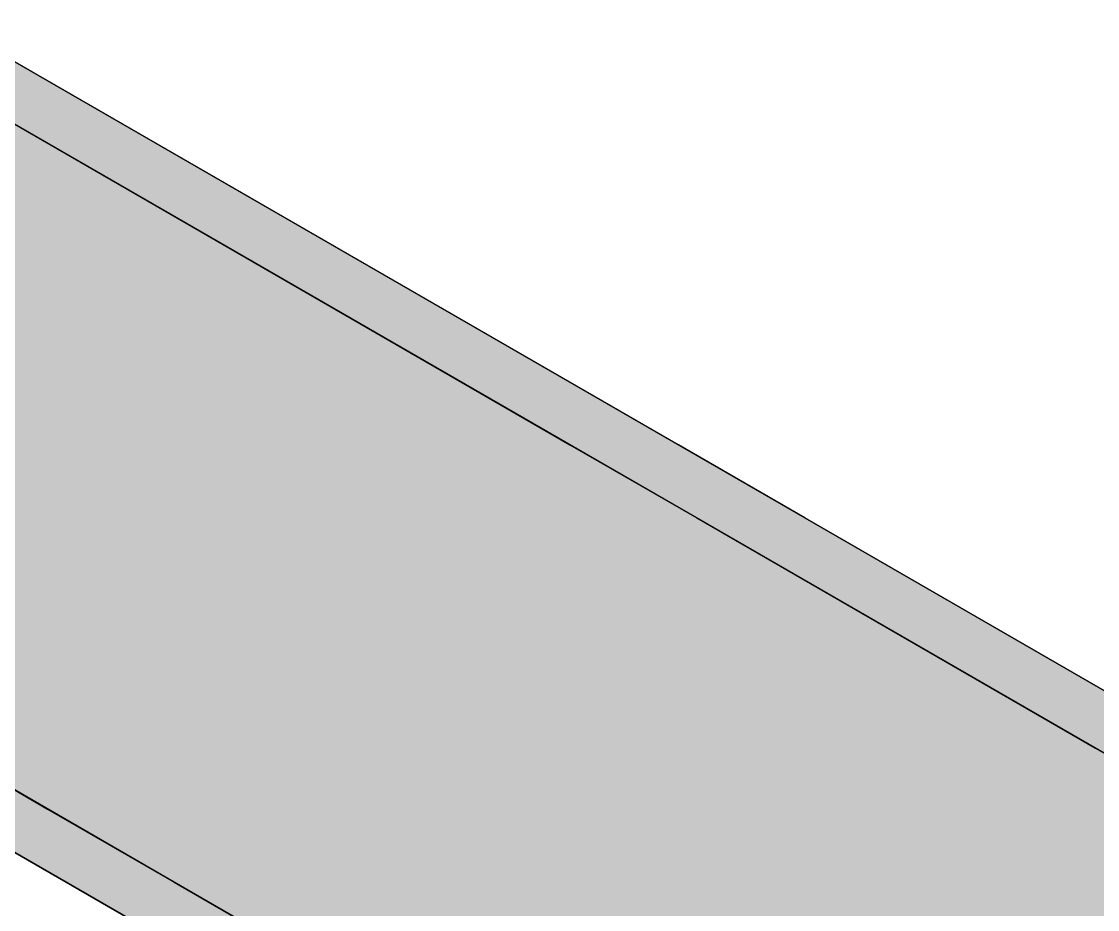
# Model space of a CAD drawing. Extents: x 0 to 2378, y 0 to 1682.
# Drawn here: x 1421.84 to 1464.06, y 1175.34 to 1210.18 of the extents above; entities that cross this region are included whole.
import ezdxf

# ---------------------------------------------------------------- set-up
doc = ezdxf.new("R2010")
doc.units = 0
doc.layers.add('SOMBRA', color=8, linetype='CONTINUOUS')
doc.layers.add('VISIBLE', color=7, linetype='CONTINUOUS')

msp = doc.modelspace()

# ---------------------------------------------------------------- linework, layer by layer
at = {"layer": 'SOMBRA', "color": 252}
for points in [[(1414.604, 1210.1767), (1423.6343, 1182.1822), (1393.0906, 1197.7558)], [(1414.604, 1210.1767), (1443.3631, 1193.5726), (1423.6343, 1182.1822)], [(1418.6143, 1179.2839), (1393.0906, 1197.7558), (1423.6343, 1182.1822)], [(1423.659, 1176.4097), (1389.963, 1195.8682), (1389.8553, 1195.888)], [(1423.659, 1176.4097), (1389.8553, 1195.888), (1423.5926, 1176.4097)], [(1423.8791, 1176.4097), (1390.3199, 1195.8028), (1389.963, 1195.8682)], [(1423.8791, 1176.4097), (1389.963, 1195.8682), (1423.659, 1176.4097)], [(1424.1957, 1176.4097), (1390.6086, 1195.75), (1390.3199, 1195.8028)], [(1424.1957, 1176.4097), (1390.3199, 1195.8028), (1423.8791, 1176.4097)], [(1426.3901, 1176.4097), (1394.1561, 1195.1), (1390.6086, 1195.75)], [(1426.3901, 1176.4097), (1390.6086, 1195.75), (1424.1957, 1176.4097)], [(1427.8353, 1176.4097), (1396.0701, 1194.7493), (1394.1561, 1195.1)], [(1427.8353, 1176.4097), (1394.1561, 1195.1), (1426.3901, 1176.4097)], [(1443.3631, 1193.5726), (1428.9215, 1179.4863), (1423.6343, 1182.1822)], [(1443.3631, 1193.5726), (1448.3414, 1190.6984), (1428.9215, 1179.4863)], [(1448.3414, 1190.6984), (1445.5402, 1171.0128), (1428.9215, 1179.4863)], [(1448.3414, 1190.6984), (1463.989, 1181.6642), (1445.5402, 1171.0128)], [(1423.5926, 1176.4097), (1418.6143, 1179.2839), (1423.6343, 1182.1822)], [(1423.5926, 1176.4097), (1423.6343, 1182.1822), (1428.9215, 1179.4863)], [(1463.989, 1181.6642), (1449.4878, 1169), (1445.5402, 1171.0128)], [(1463.989, 1181.6642), (1467.7059, 1179.5183), (1449.4878, 1169)], [(1439.2403, 1167.3755), (1423.5926, 1176.4097), (1428.9215, 1179.4863)], [(1439.2403, 1167.3755), (1428.9215, 1179.4863), (1445.5402, 1171.0128)], [(1467.7059, 1179.5183), (1461.1339, 1163.0619), (1449.4878, 1169)], [(1467.7059, 1179.5183), (1478.6715, 1173.1873), (1461.1339, 1163.0619)], [(1443.0034, 1165.2389), (1423.659, 1176.4097), (1423.5926, 1176.4097)], [(1443.0034, 1165.2389), (1423.5926, 1176.4097), (1442.9572, 1165.2296)], [(1443.1566, 1165.2696), (1423.8791, 1176.4097), (1423.659, 1176.4097)], [(1443.1566, 1165.2696), (1423.659, 1176.4097), (1443.0034, 1165.2389)], [(1443.4425, 1165.327), (1424.1957, 1176.4097), (1423.8791, 1176.4097)], [(1443.4425, 1165.327), (1423.8791, 1176.4097), (1443.1566, 1165.2696)], [(1444.9738, 1165.6342), (1426.3901, 1176.4097), (1424.1957, 1176.4097)], [(1444.9738, 1165.6342), (1424.1957, 1176.4097), (1443.4425, 1165.327)], [(1446.1056, 1165.8614), (1427.8353, 1176.4097), (1426.3901, 1176.4097)], [(1446.1056, 1165.8614), (1426.3901, 1176.4097), (1444.9738, 1165.6342)]]:
    msp.add_solid(points, dxfattribs=at)
at = {"layer": 'SOMBRA', "color": 253}
for points in [[(1414.7117, 1210.1569), (1448.3414, 1190.6984), (1414.604, 1210.1767)], [(1415.0687, 1210.0915), (1448.4077, 1190.6984), (1414.7117, 1210.1569)], [(1414.7117, 1210.1569), (1448.4077, 1190.6984), (1448.3414, 1190.6984)], [(1415.3573, 1210.0386), (1448.6278, 1190.6984), (1415.0687, 1210.0915)], [(1415.0687, 1210.0915), (1448.6278, 1190.6984), (1448.4077, 1190.6984)], [(1418.9048, 1209.3887), (1448.9445, 1190.6984), (1415.3573, 1210.0386)], [(1415.3573, 1210.0386), (1448.9445, 1190.6984), (1448.6278, 1190.6984)], [(1420.8188, 1209.038), (1451.1388, 1190.6984), (1418.9048, 1209.3887)], [(1418.9048, 1209.3887), (1451.1388, 1190.6984), (1448.9445, 1190.6984)], [(1420.8188, 1209.038), (1452.584, 1190.6984), (1451.1388, 1190.6984)], [(1448.4077, 1190.6984), (1467.7059, 1179.5183), (1448.3414, 1190.6984)], [(1448.6278, 1190.6984), (1467.7521, 1179.5275), (1448.4077, 1190.6984)], [(1448.4077, 1190.6984), (1467.7521, 1179.5275), (1467.7059, 1179.5183)], [(1448.9445, 1190.6984), (1467.9054, 1179.5583), (1448.6278, 1190.6984)], [(1448.6278, 1190.6984), (1467.9054, 1179.5583), (1467.7521, 1179.5275)], [(1451.1388, 1190.6984), (1468.1912, 1179.6157), (1448.9445, 1190.6984)], [(1448.9445, 1190.6984), (1468.1912, 1179.6157), (1467.9054, 1179.5583)], [(1452.584, 1190.6984), (1469.7225, 1179.9229), (1451.1388, 1190.6984)], [(1451.1388, 1190.6984), (1469.7225, 1179.9229), (1468.1912, 1179.6157)], [(1452.584, 1190.6984), (1470.8543, 1180.15), (1469.7225, 1179.9229)]]:
    msp.add_solid(points, dxfattribs=at)
at = {"layer": 'SOMBRA', "color": 254}
for points in [[(1399.3892, 1196.6656), (1447.6191, 1193.5649), (1420.8188, 1209.038)], [(1422.8703, 1179.2762), (1399.3892, 1196.6656), (1396.0701, 1194.7493)], [(1399.3892, 1196.6656), (1427.8763, 1182.1664), (1447.6191, 1193.5649)], [(1422.8703, 1179.2762), (1427.8763, 1182.1664), (1399.3892, 1196.6656)], [(1427.8763, 1182.1664), (1452.584, 1190.6984), (1447.6191, 1193.5649)], [(1427.8763, 1182.1664), (1433.1538, 1179.4803), (1452.584, 1190.6984)], [(1433.1538, 1179.4803), (1467.1337, 1182.2981), (1452.584, 1190.6984)], [(1433.1538, 1179.4803), (1448.6192, 1171.6088), (1467.1337, 1182.2981)], [(1448.6192, 1171.6088), (1470.8543, 1180.15), (1467.1337, 1182.2981)], [(1422.8703, 1179.2762), (1433.1538, 1179.4803), (1427.8763, 1182.1664)], [(1448.6192, 1171.6088), (1452.5741, 1169.5959), (1470.8543, 1180.15)], [(1452.5741, 1169.5959), (1481.0524, 1174.2622), (1470.8543, 1180.15)], [(1422.8703, 1179.2762), (1427.8353, 1176.4097), (1433.1538, 1179.4803)], [(1442.3849, 1168.0095), (1433.1538, 1179.4803), (1427.8353, 1176.4097)], [(1442.3849, 1168.0095), (1448.6192, 1171.6088), (1433.1538, 1179.4803)]]:
    msp.add_solid(points, dxfattribs=at)
at = {"layer": 'VISIBLE'}
for p, q in [((1448.3414, 1190.6984), (1414.604, 1210.1767)), ((1414.604, 1210.1767), (1443.3631, 1193.5726)), ((1420.8188, 1209.038), (1452.584, 1190.6984)), ((1447.6191, 1193.5649), (1420.8188, 1209.038)), ((1389.8553, 1195.888), (1423.5926, 1176.4097)), ((1427.8353, 1176.4097), (1396.0701, 1194.7493)), ((1396.0701, 1194.7493), (1422.8703, 1179.2762)), ((1443.3631, 1193.5726), (1448.3414, 1190.6984)), ((1452.584, 1190.6984), (1447.6191, 1193.5649)), ((1467.7059, 1179.5183), (1448.3414, 1190.6984)), ((1448.3414, 1190.6984), (1463.989, 1181.6642)), ((1452.584, 1190.6984), (1470.8543, 1180.15)), ((1467.1337, 1182.2981), (1452.584, 1190.6984)), ((1463.989, 1181.6642), (1467.7059, 1179.5183)), ((1423.5926, 1176.4097), (1418.6143, 1179.2839)), ((1422.8703, 1179.2762), (1427.8353, 1176.4097)), ((1423.5926, 1176.4097), (1442.9572, 1165.2296)), ((1439.2403, 1167.3755), (1423.5926, 1176.4097)), ((1446.1056, 1165.8614), (1427.8353, 1176.4097)), ((1427.8353, 1176.4097), (1442.3849, 1168.0095))]:
    msp.add_line(p, q, dxfattribs=at)

doc.saveas('drawing.dxf')
